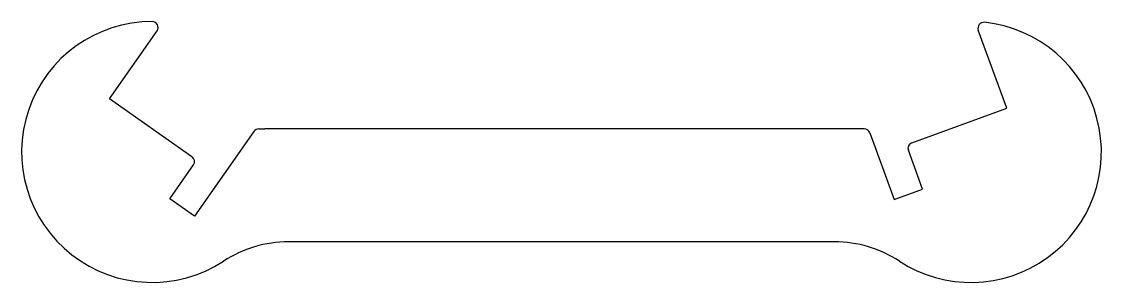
# Model space of a CAD drawing. Header units: millimetres. Extents: x -91 to 91, y 19 to 63.
import ezdxf

# ---------------------------------------------------------------- set-up
doc = ezdxf.new("R2010")
doc.units = ezdxf.units.MM
doc.layers.add('Sketch003', color=7, linetype='CONTINUOUS')

msp = doc.modelspace()

# ---------------------------------------------------------------- linework, layer by layer
at = {"layer": 'Sketch003'}
for p, q in [((-76.18, 49.77), (-68.15, 61.24)), ((75.01, 48.2), (70.23, 61.35)), ((-62.26, 40.02), (-76.18, 49.77)), ((59.04, 42.38), (75.01, 48.2)), ((-51.82, 44.29), (-61.85, 29.96)), ((-51, 44.71), (-50, 44.71)), ((50, 44.71), (-50, 44.71)), ((51, 44.71), (50, 44.71)), ((51.94, 44.05), (56.04, 32.78)), ((60.84, 34.52), (58.44, 41.1)), ((-66.02, 32.89), (-62.01, 38.62)), ((-61.85, 29.96), (-66.02, 32.89)), ((56.04, 32.78), (60.84, 34.52)), ((46, 25.65), (-46, 25.65))]:
    msp.add_line(p, q, dxfattribs=at)
for centre, radius, start, end in [((-68.97, 40.81), 22, 90, -56.8452), ((-68.97, 61.81), 1, -35, 90), ((68.97, 40.81), 22, -123.1548, 83.9971), ((71.17, 61.69), 1, 83.9971, -160), ((-51, 43.71), 1, 90, 145), ((51, 43.71), 1, 20, 90), ((59.38, 41.44), 1, 110, -160), ((-62.83, 39.2), 1, -35, 55), ((-46, 5.65), 20, 90, 123.1548), ((46, 5.65), 20, 56.8452, 90)]:
    msp.add_arc(centre, radius, start, end, dxfattribs=at)

doc.saveas('drawing.dxf')
